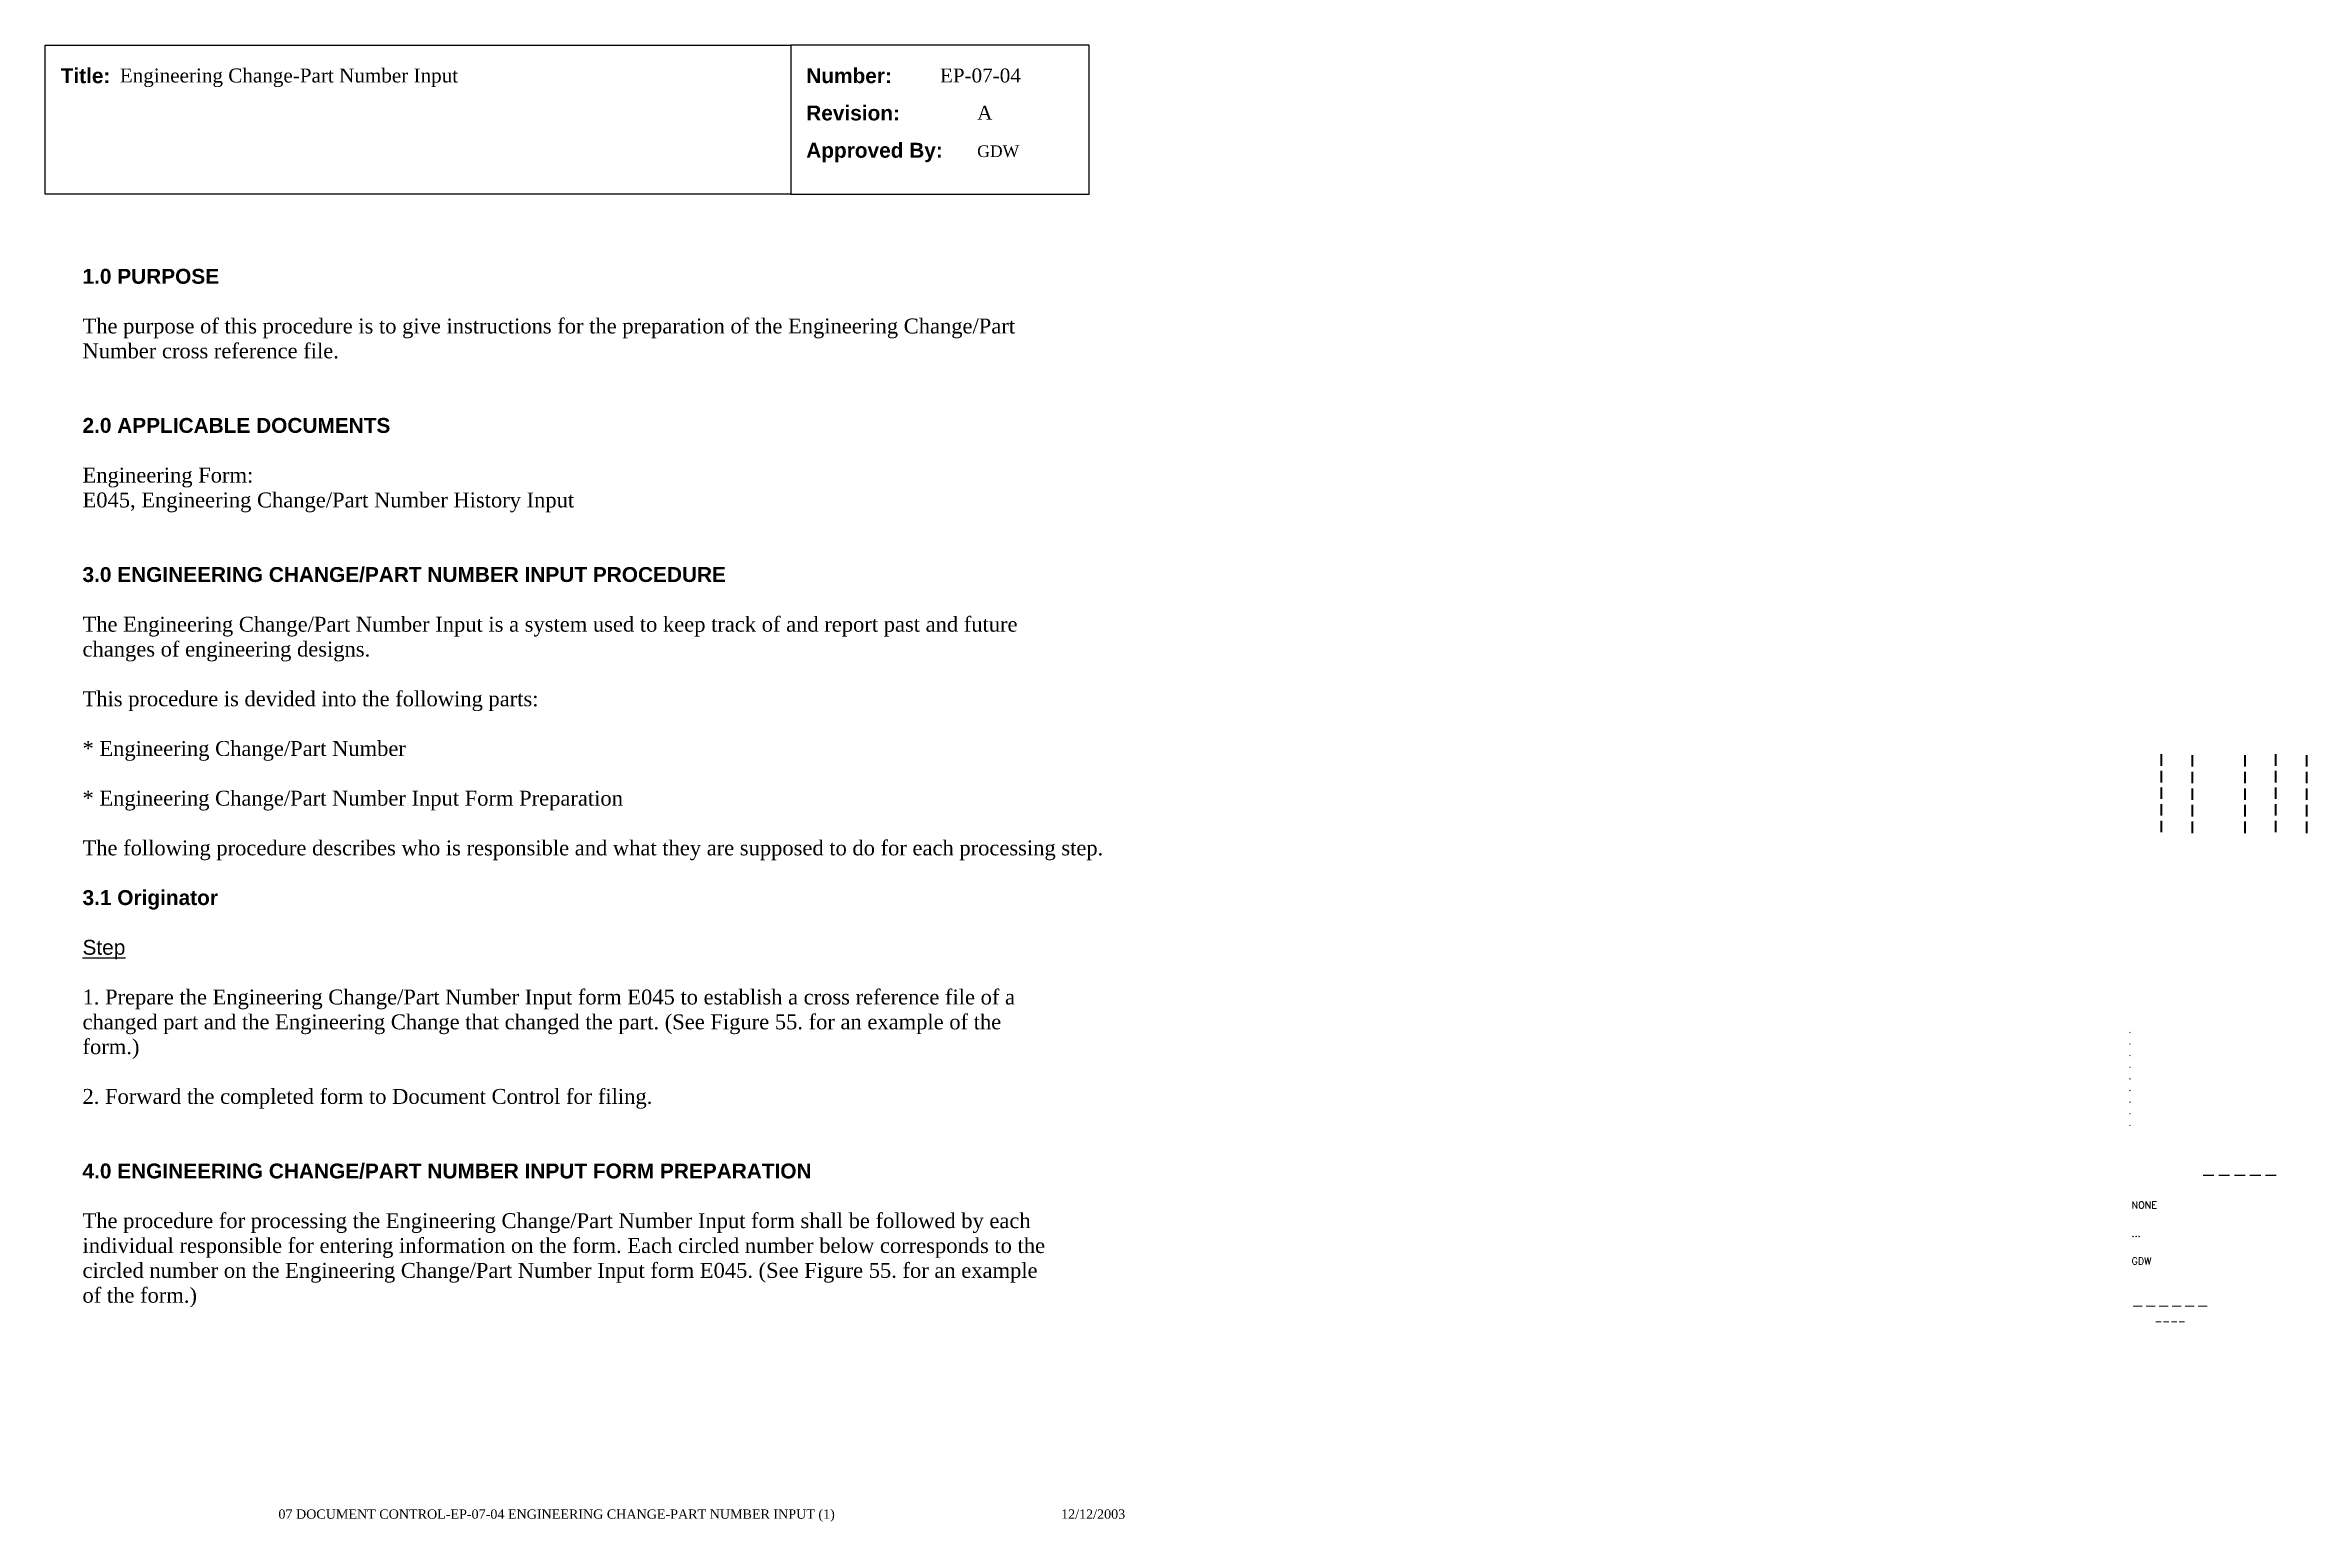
# Paper-space layout 'EP-07-04 Engineering Change-Part Number Input (1)' of a CAD drawing. Header units: inches. Extents: x 1 to 31.3, y 0.2 to 20.
import ezdxf
from ezdxf.enums import TextEntityAlignment as Align

# ---------------------------------------------------------------- set-up
doc = ezdxf.new("R2010")
doc.units = ezdxf.units.IN
doc.header["$MEASUREMENT"] = 0
doc.layers.add('TitleBlock_Attributes', color=40, linetype='Continuous', plot=False)
doc.layers.add('TitleBlock_Atts_Print', color=1, linetype='Continuous')
doc.styles.get("Standard").update_dxf_attribs({"font": 'simplex.shx'})
doc.styles.add('style1', font='TIMES.TTF')
doc.styles.add('styleAtt', font='TIMES.TTF')
doc.styles.add('TBBIGTEXT', font='complex.shx')

# ---------------------------------------------------------------- blocks, each defined once
blk = doc.blocks.new('Test1')
at = {"layer": 'TitleBlock_Attributes', "style": 'TBBIGTEXT', "width": 0.8}
for tag, p, height in [('SideLine1', (29.492, 9.408), 0.25), ('SideLine2', (29.906, 9.396), 0.25), ('SideLine3', (30.612, 9.396), 0.25), ('SideLine4', (31.026, 9.408), 0.25), ('SideLine5', (31.44, 9.396), 0.25), ('File-Layout', (28.803, 3.641), 0.125)]:
    blk.add_attdef(tag, p, '', height=height, rotation=90, dxfattribs=at)
at = {"layer": 'TitleBlock_Attributes'}
for tag, p, height in [('REV1', (28.947, 6.754), 0.0625), ('REV2', (28.947, 6.598), 0.0625), ('REV3', (28.947, 6.442), 0.0625), ('REV4', (28.947, 6.286), 0.0625), ('REV5', (28.947, 6.13), 0.0625), ('REV6', (28.947, 5.974), 0.0625), ('REV7', (28.947, 5.818), 0.0625), ('REV8', (28.947, 5.662), 0.0625), ('REV9', (28.947, 5.506), 0.0625), ('SCALE', (28.983, 4.394), 0.0938), ('INCHARGE', (28.983, 4.016), 0.0938), ('DRW', (28.983, 3.641), 0.0938)]:
    blk.add_attdef(tag, p, '', height=height, dxfattribs=at)
at = {"layer": 'TitleBlock_Attributes', "style": 'TBBIGTEXT'}
for tag, height, p in [('PROJNUM', 0.188, (30.434, 4.761)), ('DWG_NUM', 0.156, (31.168, 4.127)), ('CUSTOMER', 0.156, (29.501, 3.017)), ('LOCATION', 0.0938, (29.501, 2.835)), ('DESC_1', 0.188, (29.501, 2.412)), ('DESC_2', 0.188, (29.501, 2.1)), ('DESC_3', 0.188, (29.501, 1.787))]:
    blk.add_attdef(tag, text='', height=height, dxfattribs=at).set_placement(p, align=Align.CENTER)
at = {"layer": 'TitleBlock_Attributes'}
blk.add_attdef('DRW_DATE', text='', height=0.0938, dxfattribs=at).set_placement((31.149, 3.648), align=Align.CENTER)

psp = doc.layouts.new('EP-07-04 Engineering Change-Part Number Input (1)')

# ---------------------------------------------------------------- linework, layer by layer
for points in [[(1, 20), (11, 20), (11, 18), (1, 18)], [(11, 18), (15, 18), (15, 20), (11, 20)]]:
    psp.add_lwpolyline(points, close=True)

# ---------------------------------------------------------------- block references
ref = psp.add_blockref('Test1', (0, 0))
ref.add_attrib('CUSTOMER', '------', dxfattribs={"layer": 'TitleBlock_Attributes', "height": 0.1562, "style": 'TBBIGTEXT'}).set_placement((29.501, 3.017), align=Align.CENTER)
ref.add_attrib('LOCATION', '----', dxfattribs={"layer": 'TitleBlock_Attributes', "height": 0.0938, "style": 'TBBIGTEXT'}).set_placement((29.501, 2.835), align=Align.CENTER)
ref.add_attrib('DESC_1', 'Engineering Change-Part Number Input', (2, 19.5), dxfattribs={"layer": 'TitleBlock_Atts_Print', "height": 0.1875, "style": 'styleAtt'})
ref.add_attrib('DESC_2', 'EP-07-04', (13, 19.5), dxfattribs={"layer": 'TitleBlock_Atts_Print', "height": 0.1875, "style": 'styleAtt'})
ref.add_attrib('DESC_3', 'A', (13.5, 19), dxfattribs={"layer": 'TitleBlock_Atts_Print', "height": 0.188, "style": 'styleAtt'})
ref.add_attrib('PROJNUM', '-----', dxfattribs={"layer": 'TitleBlock_Attributes', "height": 0.1875, "style": 'TBBIGTEXT'}).set_placement((30.434, 4.761), align=Align.CENTER)
ref.add_attrib('DWG_NUM', 'GDW', (13.5, 18.5), dxfattribs={"layer": 'TitleBlock_Atts_Print', "height": 0.1562, "style": 'styleAtt'})
ref.add_attrib('DRW_DATE', '12/12/2003', dxfattribs={"layer": 'TitleBlock_Atts_Print', "height": 0.125, "style": 'styleAtt'}).set_placement((15.055, 0.232), align=Align.CENTER)
ref.add_attrib('DRW', 'GDW', (28.983, 3.641), dxfattribs={"layer": 'TitleBlock_Attributes', "height": 0.0938})
ref.add_attrib('INCHARGE', '...', (28.983, 4.016), dxfattribs={"layer": 'TitleBlock_Attributes', "height": 0.0938})
ref.add_attrib('SCALE', 'NONE', (28.983, 4.394), dxfattribs={"layer": 'TitleBlock_Attributes', "height": 0.0938})
ref.add_attrib('REV1', '.', (28.947, 6.754), dxfattribs={"layer": 'TitleBlock_Attributes', "height": 0.0625})
ref.add_attrib('REV2', '.', (28.947, 6.598), dxfattribs={"layer": 'TitleBlock_Attributes', "height": 0.0625})
ref.add_attrib('REV3', '.', (28.947, 6.442), dxfattribs={"layer": 'TitleBlock_Attributes', "height": 0.0625})
ref.add_attrib('REV4', '.', (28.947, 6.286), dxfattribs={"layer": 'TitleBlock_Attributes', "height": 0.0625})
ref.add_attrib('REV5', '.', (28.947, 6.13), dxfattribs={"layer": 'TitleBlock_Attributes', "height": 0.0625})
ref.add_attrib('REV6', '.', (28.947, 5.974), dxfattribs={"layer": 'TitleBlock_Attributes', "height": 0.0625})
ref.add_attrib('REV7', '.', (28.947, 5.818), dxfattribs={"layer": 'TitleBlock_Attributes', "height": 0.0625})
ref.add_attrib('REV8', '.', (28.947, 5.662), dxfattribs={"layer": 'TitleBlock_Attributes', "height": 0.0625})
ref.add_attrib('REV9', '.', (28.947, 5.506), dxfattribs={"layer": 'TitleBlock_Attributes', "height": 0.0625})
ref.add_attrib('SideLine1', '-----', (29.492, 9.408), dxfattribs={"layer": 'TitleBlock_Attributes', "height": 0.25, "rotation": 90, "style": 'TBBIGTEXT', "width": 0.8})
ref.add_attrib('SideLine2', '-----', (29.906, 9.396), dxfattribs={"layer": 'TitleBlock_Attributes', "height": 0.25, "rotation": 90, "style": 'TBBIGTEXT', "width": 0.8})
ref.add_attrib('SideLine3', '-----', (30.612, 9.396), dxfattribs={"layer": 'TitleBlock_Attributes', "height": 0.25, "rotation": 90, "style": 'TBBIGTEXT', "width": 0.8})
ref.add_attrib('SideLine4', '-----', (31.026, 9.408), dxfattribs={"layer": 'TitleBlock_Attributes', "height": 0.25, "rotation": 90, "style": 'TBBIGTEXT', "width": 0.8})
ref.add_attrib('SideLine5', '-----', (31.44, 9.396), dxfattribs={"layer": 'TitleBlock_Attributes', "height": 0.25, "rotation": 90, "style": 'TBBIGTEXT', "width": 0.8})
ref.add_attrib('File-Layout', '07 DOCUMENT CONTROL-EP-07-04 ENGINEERING CHANGE-PART NUMBER INPUT (1)', dxfattribs={"layer": 'TitleBlock_Atts_Print', "height": 0.125, "style": 'styleAtt'}).set_placement((7.859, 0.232), align=Align.CENTER)

# ---------------------------------------------------------------- texts
at = {"color": 5, "char_height": 0.2, "width": 2, "attachment_point": 1, "line_spacing_factor": 1.5, "style": 'style1'}
for s, insert in [('{\\fArial|b1|i0|c0|p34;Title:}', (1.207, 19.691)), ('{\\fArial|b1|i0|c0|p34;Number:\\PRevision:\\PApproved By:}', (11.207, 19.691))]:
    psp.add_mtext(s, dxfattribs=dict(at, insert=insert))
at = {"color": 5, "insert": (1.5, 17), "char_height": 0.2, "width": 13, "attachment_point": 1, "style": 'style1'}
psp.add_mtext('{\\fArial|b1|i0|c0|p34;1.0 PURPOSE\\P\\P}The purpose of this procedure is to give instructions for the preparation of the Engineering Change/Part Number cross reference file.\\P\\P\\P{\\fArial|b1|i0|c0|p34;2.0 APPLICABLE DOCUMENTS\\P\\P}Engineering Form:\\PE045, Engineering Change/Part Number History Input\\P\\P\\P{\\fArial|b1|i0|c0|p34;3.0 ENGINEERING CHANGE/PART NUMBER INPUT PROCEDURE\\P\\P}The Engineering Change/Part Number Input is a system used to keep track of and report past and future changes of engineering designs.\\P\\PThis procedure is devided into the following parts:\\P\\P* Engineering Change/Part Number\\P\\P* Engineering Change/Part Number Input Form Preparation\\P\\PThe following procedure describes who is responsible and what they are supposed to do for each processing step.\\P\\P{\\fArial|b1|i0|c0|p34;3.1 Originator\\P\\P\\fArial|b0|i0|c0|p34;\\LStep\\P\\P}1. Prepare the Engineering Change/Part Number Input form E045 to establish a cross reference file of a changed part and the Engineering Change that changed the part. (See Figure 55. for an example of the form.)\\P\\P2. Forward the completed form to Document Control for filing.\\P\\P\\P{\\fArial|b1|i0|c0|p34;4.0 ENGINEERING CHANGE/PART NUMBER INPUT FORM PREPARATION\\P\\P}The procedure for processing the Engineering Change/Part Number Input form shall be followed by each individual responsible for entering information on the form. Each circled number below corresponds to the circled number on the Engineering Change/Part Number Input form E045. (See Figure 55. for an example of the form.)', dxfattribs=at)

doc.saveas('drawing.dxf')
